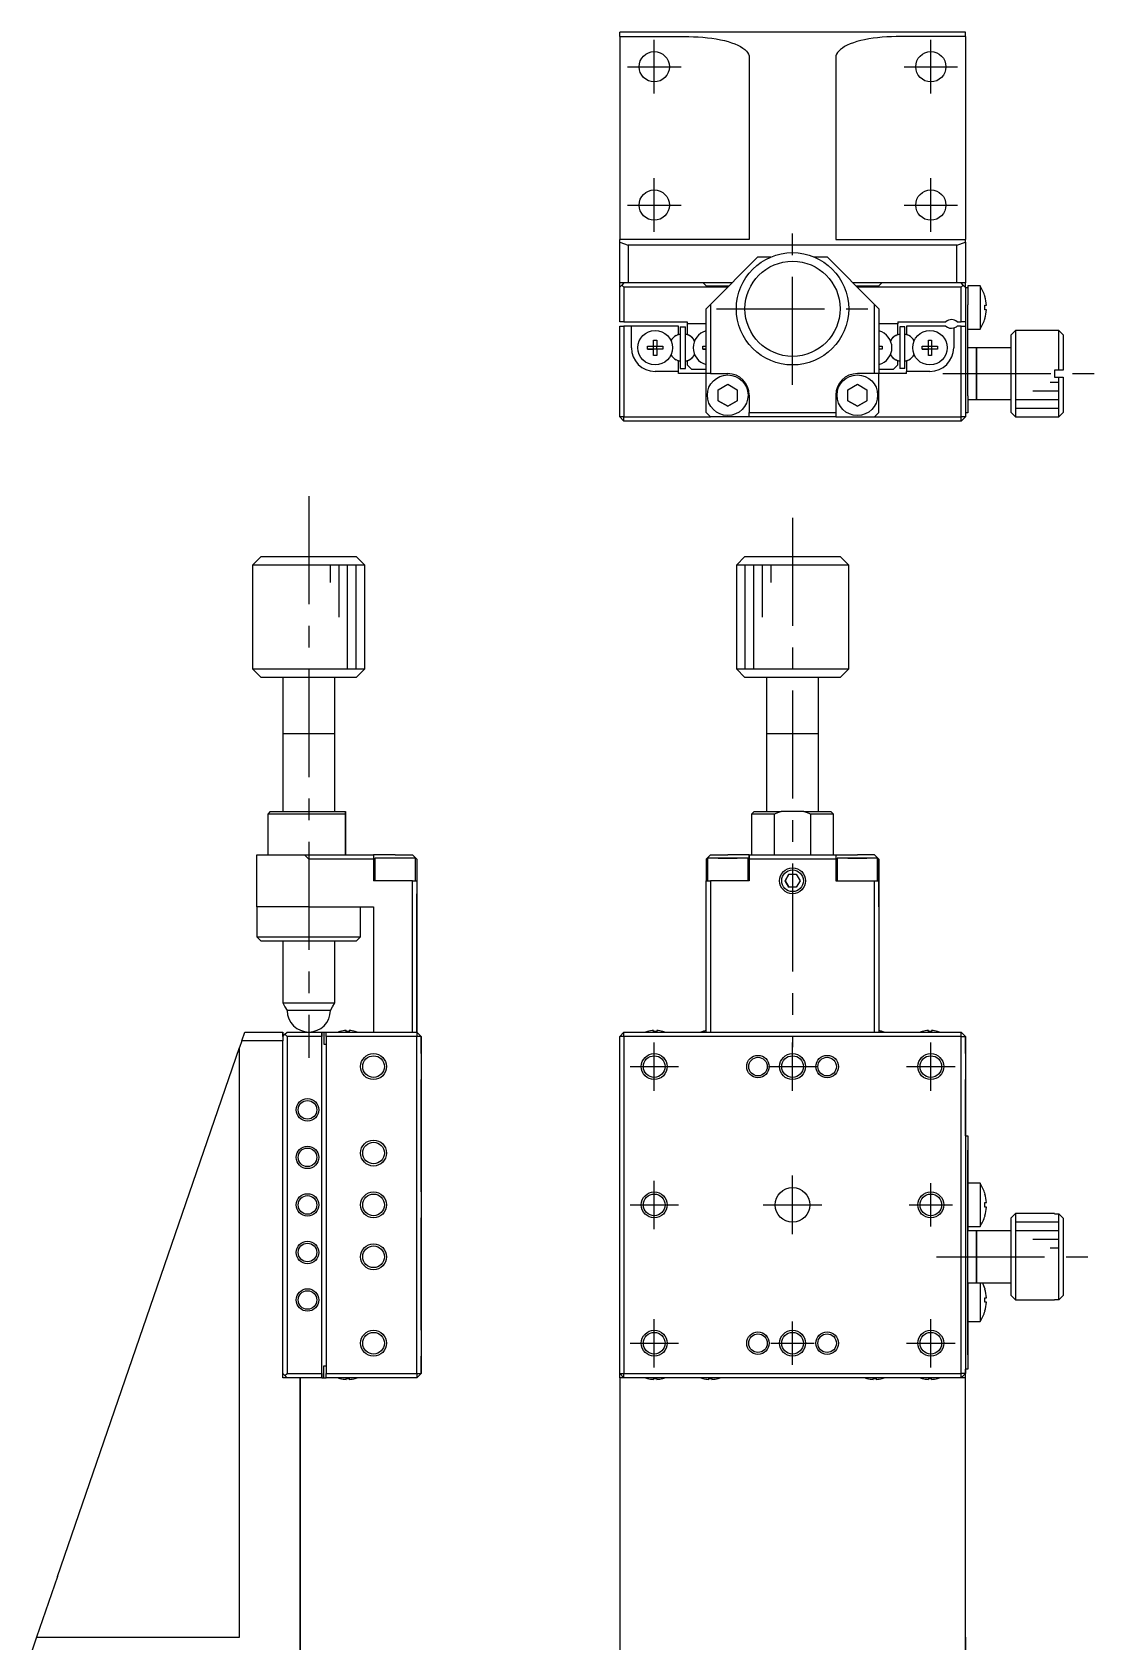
# Model space of a CAD drawing. Extents: x 79 to 385, y -4 to 276.
# Drawn here: x 130.7 to 254.5, y 90.2 to 276.4 of the extents above; entities that cross this region are included whole.
import ezdxf

# ---------------------------------------------------------------- set-up
doc = ezdxf.new("R2010")
doc.units = 0
doc.header["$LTSCALE"] = 10
doc.linetypes.add('CENTER', pattern=[2, 1.25, -0.25, 0.25, -0.25])
doc.layers.get('0').update_dxf_attribs({"linetype": 'CONTINUOUS'})
doc.layers.add('CENTER', color=1, linetype='CENTER')

msp = doc.modelspace()

# ---------------------------------------------------------------- linework, layer by layer
at = {"color": 7, "linetype": 'CONTINUOUS'}
for p, q in [((198.629187, 275.926623), (198.629187, 276.443115)), ((238.629187, 276.443115), (198.629187, 276.443115)), ((198.629187, 275.926623), (206.629187, 275.926623)), ((198.629187, 275.926623), (198.629187, 252.443115)), ((206.629187, 275.926623), (207.178401, 275.919193)), ((207.178401, 275.919193), (207.724228, 275.896949)), ((207.724228, 275.896949), (208.263304, 275.860027)), ((208.263304, 275.860027), (208.792306, 275.808655)), ((208.792306, 275.808655), (209.307971, 275.743151)), ((209.307971, 275.743151), (209.80712, 275.663917)), ((209.80712, 275.663917), (210.286677, 275.571443)), ((227.451253, 275.663917), (226.971697, 275.571443)), ((227.950403, 275.743151), (227.451253, 275.663917)), ((228.466068, 275.808655), (227.950403, 275.743151)), ((228.995069, 275.860027), (228.466068, 275.808655)), ((229.534146, 275.896949), (228.995069, 275.860027)), ((230.079973, 275.919193), (229.534146, 275.896949)), ((230.629187, 275.926623), (230.079973, 275.919193)), ((238.629187, 275.926623), (230.629187, 275.926623)), ((238.629187, 275.926623), (238.629187, 276.443115)), ((238.629187, 275.926623), (238.629187, 252.443115)), ((210.286677, 275.571443), (210.743684, 275.466298)), ((210.743684, 275.466298), (211.175323, 275.349131)), ((211.175323, 275.349131), (211.578934, 275.220665)), ((211.578934, 275.220665), (211.952029, 275.08169)), ((211.952029, 275.08169), (212.292306, 274.933065)), ((212.292306, 274.933065), (212.597668, 274.775705)), ((212.597668, 274.775705), (212.866233, 274.61058)), ((212.866233, 274.61058), (213.096344, 274.438709)), ((213.096344, 274.438709), (213.286582, 274.261152)), ((213.286582, 274.261152), (213.435776, 274.079002)), ((213.435776, 274.079002), (213.543005, 273.893383)), ((213.543005, 273.893383), (213.607608, 273.705439)), ((223.715368, 273.893383), (223.650766, 273.705439)), ((223.822597, 274.079002), (223.715368, 273.893383)), ((223.971791, 274.261152), (223.822597, 274.079002)), ((224.16203, 274.438709), (223.971791, 274.261152)), ((224.392141, 274.61058), (224.16203, 274.438709)), ((224.660706, 274.775705), (224.392141, 274.61058)), ((224.966068, 274.933065), (224.660706, 274.775705)), ((225.306345, 275.08169), (224.966068, 274.933065)), ((225.679439, 275.220665), (225.306345, 275.08169)), ((226.083051, 275.349131), (225.679439, 275.220665)), ((226.51469, 275.466298), (226.083051, 275.349131)), ((226.971697, 275.571443), (226.51469, 275.466298)), ((213.607608, 273.705439), (213.629187, 273.51633)), ((213.629187, 273.51633), (213.629187, 252.443115)), ((223.650766, 273.705439), (223.629187, 273.51633)), ((223.629187, 273.51633), (223.629187, 252.443115)), ((213.629187, 252.443115), (198.629187, 252.443115)), ((198.629187, 252.168018), (198.629187, 252.443115)), ((198.629187, 252.168018), (199.629187, 251.82369)), ((198.629187, 247.443115), (198.629187, 252.168018)), ((199.629187, 251.82369), (199.629187, 247.443115)), ((237.629187, 251.82369), (199.629187, 251.82369)), ((223.629187, 252.443115), (238.629187, 252.443115)), ((237.629187, 251.82369), (238.629187, 252.168018)), ((237.629187, 247.443115), (237.629187, 251.82369)), ((238.629187, 252.168018), (238.629187, 252.443115)), ((238.629187, 252.168018), (238.629187, 247.443115)), ((214.629187, 250.443115), (209.129187, 244.943115)), ((214.629187, 250.443115), (216.129187, 250.443115)), ((221.129187, 250.443115), (222.629187, 250.443115)), ((228.129187, 244.943115), (222.629187, 250.443115)), ((199.129187, 247.443115), (198.629187, 247.443115)), ((198.629187, 246.943115), (198.629187, 247.443115)), ((198.629187, 246.943115), (198.879187, 247.193115)), ((198.629187, 242.943115), (198.629187, 246.943115)), ((199.129187, 247.443115), (198.879187, 247.193115)), ((198.879187, 247.193115), (199.129187, 246.943115)), ((199.629187, 247.443115), (199.129187, 247.443115)), ((199.129187, 246.943115), (199.129187, 242.943115)), ((211.129187, 246.943115), (199.129187, 246.943115)), ((211.629187, 247.443115), (199.629187, 247.443115)), ((208.629187, 247.093115), (208.279187, 247.443115)), ((208.629187, 247.093115), (211.279187, 247.093115)), ((237.629187, 247.443115), (225.629187, 247.443115)), ((225.979187, 247.093115), (228.629187, 247.093115)), ((238.129187, 246.943115), (226.129187, 246.943115)), ((228.979187, 247.443115), (228.629187, 247.093115)), ((238.129187, 247.443115), (237.629187, 247.443115)), ((238.379187, 247.193115), (238.129187, 247.443115)), ((238.629187, 247.443115), (238.129187, 247.443115)), ((238.129187, 246.943115), (238.379187, 247.193115)), ((238.129187, 242.943115), (238.129187, 246.943115)), ((238.379187, 247.193115), (238.629187, 246.943115)), ((238.629187, 246.943115), (238.629187, 247.443115)), ((238.629187, 246.943115), (238.629187, 242.943115)), ((238.629187, 246.893115), (238.929187, 246.893115)), ((238.929187, 247.093115), (238.929187, 246.893115)), ((240.320844, 247.093115), (238.929187, 247.093115)), ((238.929187, 246.893115), (238.929187, 244.893115)), ((240.320844, 247.093115), (240.320844, 242.093115)), ((240.891768, 245.851704), (240.898623, 245.855048)), ((208.629187, 244.443115), (209.129187, 244.943115)), ((208.629187, 236.943115), (208.629187, 244.443115)), ((209.129187, 244.943115), (209.129187, 236.943115)), ((228.129187, 236.943115), (228.129187, 244.943115)), ((228.129187, 244.943115), (228.629187, 244.443115)), ((228.629187, 244.443115), (228.629187, 236.943115)), ((238.929187, 234.393115), (238.929187, 244.893115)), ((240.891768, 244.333115), (240.891768, 244.853115)), ((240.891768, 244.853115), (241.064139, 244.853115)), ((241.064139, 244.333115), (240.891768, 244.333115)), ((199.129187, 242.943115), (198.629187, 242.943115)), ((198.629187, 231.943115), (198.629187, 242.443115)), ((198.629187, 242.443115), (199.129187, 242.443115)), ((199.129187, 242.943115), (206.429187, 242.943115)), ((199.129187, 242.443115), (199.129187, 231.943115)), ((199.979187, 242.443115), (199.129187, 242.443115)), ((199.979187, 239.943115), (199.979187, 242.443115)), ((205.429187, 242.443115), (199.979187, 242.443115)), ((205.429187, 241.49392), (205.429187, 242.443115)), ((205.629187, 242.343115), (206.229187, 242.343115)), ((205.629187, 242.343115), (205.629187, 237.543115)), ((206.229187, 237.543115), (206.229187, 242.343115)), ((206.429187, 242.943115), (206.429187, 242.693115)), ((208.629187, 242.693115), (206.429187, 242.693115)), ((206.429187, 242.693115), (206.429187, 241.49392)), ((230.829187, 242.693115), (228.629187, 242.693115)), ((230.829187, 242.943115), (236.367749, 242.943115)), ((230.829187, 242.943115), (230.829187, 242.693115)), ((230.829187, 241.49392), (230.829187, 242.693115)), ((231.029187, 242.343115), (231.029187, 237.543115)), ((231.629187, 242.343115), (231.029187, 242.343115)), ((231.629187, 237.543115), (231.629187, 242.343115)), ((231.829187, 242.443115), (231.829187, 241.49392)), ((236.367749, 242.443115), (231.829187, 242.443115)), ((237.279187, 242.224869), (237.279187, 239.943115)), ((237.690625, 242.943115), (238.129187, 242.943115)), ((238.129187, 242.443115), (237.690625, 242.443115)), ((238.629187, 242.943115), (238.129187, 242.943115)), ((238.129187, 231.943115), (238.129187, 242.443115)), ((238.129187, 242.443115), (238.629187, 242.443115)), ((238.629187, 242.943115), (238.629187, 242.443115)), ((238.629187, 242.443115), (238.629187, 231.943115)), ((238.929187, 242.093115), (240.320844, 242.093115)), ((240.898623, 243.331182), (240.891768, 243.334525)), ((202.549187, 240.829476), (202.909187, 240.829476)), ((202.549187, 240.123115), (202.549187, 240.829476)), ((202.909187, 240.829476), (202.909187, 240.123115)), ((205.169092, 241.343754), (205.429187, 241.49392)), ((206.689282, 241.343754), (206.429187, 241.49392)), ((230.569092, 241.343754), (230.829187, 241.49392)), ((232.089282, 241.343754), (231.829187, 241.49392)), ((234.349187, 240.829476), (234.709187, 240.829476)), ((234.349187, 240.123115), (234.349187, 240.829476)), ((234.709187, 240.829476), (234.709187, 240.123115)), ((244.429187, 241.943115), (243.929187, 241.443115)), ((243.929187, 236.943115), (243.929187, 241.443115)), ((244.429187, 241.943115), (244.429187, 236.943115)), ((249.429187, 241.943115), (244.429187, 241.943115)), ((249.429187, 237.343115), (249.429187, 241.943115)), ((249.929187, 241.443115), (249.429187, 241.943115)), ((249.929187, 241.443115), (249.929187, 237.343115)), ((201.842825, 240.123115), (202.549187, 240.123115)), ((201.842825, 239.763115), (201.842825, 240.123115)), ((202.549187, 239.763115), (201.842825, 239.763115)), ((201.842825, 239.763115), (202.549187, 239.763115)), ((202.559559, 240.112743), (202.549187, 240.123115)), ((202.559559, 239.773487), (202.549187, 239.763115)), ((202.549187, 239.056753), (202.549187, 239.763115)), ((202.909187, 239.056753), (202.549187, 239.056753)), ((202.559559, 240.112743), (202.898815, 240.112743)), ((202.559559, 239.773487), (202.559559, 240.112743)), ((202.898815, 239.773487), (202.559559, 239.773487)), ((202.898815, 240.112743), (202.909187, 240.123115)), ((202.898815, 240.112743), (202.898815, 239.773487)), ((202.898815, 239.773487), (202.909187, 239.763115)), ((202.909187, 240.123115), (203.615548, 240.123115)), ((202.909187, 239.763115), (202.909187, 239.056753)), ((203.615548, 239.763115), (202.909187, 239.763115)), ((203.615548, 239.763115), (202.909187, 239.763115)), ((203.615548, 240.123115), (203.615548, 239.763115)), ((205.429187, 238.392309), (205.169092, 238.542475)), ((205.429187, 237.193115), (205.429187, 238.392309)), ((206.429187, 238.392309), (206.689282, 238.542475)), ((206.429187, 238.392309), (206.429187, 237.943115)), ((208.242825, 240.123115), (208.662711, 240.123115)), ((208.242825, 239.763115), (208.242825, 240.123115)), ((208.629187, 239.763115), (208.242825, 239.763115)), ((208.242825, 239.763115), (208.629187, 239.763115)), ((228.595663, 240.123115), (229.015548, 240.123115)), ((229.015548, 239.763115), (228.629187, 239.763115)), ((229.015548, 239.763115), (228.629187, 239.763115)), ((229.015548, 240.123115), (229.015548, 239.763115)), ((230.829187, 238.392309), (230.569092, 238.542475)), ((230.829187, 237.943115), (230.829187, 238.392309)), ((231.829187, 238.392309), (232.089282, 238.542475)), ((231.829187, 238.392309), (231.829187, 237.193115)), ((233.642825, 240.123115), (234.349187, 240.123115)), ((233.642825, 239.763115), (233.642825, 240.123115)), ((234.349187, 239.763115), (233.642825, 239.763115)), ((233.642825, 239.763115), (234.349187, 239.763115)), ((234.359559, 240.112743), (234.349187, 240.123115)), ((234.359559, 239.773487), (234.349187, 239.763115)), ((234.349187, 239.056753), (234.349187, 239.763115)), ((234.709187, 239.056753), (234.349187, 239.056753)), ((234.359559, 240.112743), (234.698815, 240.112743)), ((234.359559, 239.773487), (234.359559, 240.112743)), ((234.698815, 239.773487), (234.359559, 239.773487)), ((234.698815, 240.112743), (234.709187, 240.123115)), ((234.698815, 240.112743), (234.698815, 239.773487)), ((234.698815, 239.773487), (234.709187, 239.763115)), ((234.709187, 240.123115), (235.415548, 240.123115)), ((234.709187, 239.763115), (234.709187, 239.056753)), ((235.415548, 239.763115), (234.709187, 239.763115)), ((235.415548, 239.763115), (234.709187, 239.763115)), ((235.415548, 240.123115), (235.415548, 239.763115)), ((239.929187, 239.943115), (238.929187, 239.943115)), ((239.929187, 239.943115), (239.929187, 236.943115)), ((239.929187, 233.943115), (239.929187, 239.943115)), ((243.929187, 239.943115), (239.929187, 239.943115)), ((205.429187, 237.193115), (202.729187, 237.193115)), ((205.429187, 236.943115), (205.429187, 237.193115)), ((208.629187, 236.943115), (205.429187, 236.943115)), ((205.629187, 237.543115), (206.229187, 237.543115)), ((206.429187, 237.943115), (206.929187, 237.443115)), ((206.929187, 237.443115), (208.629187, 237.443115)), ((209.129187, 236.943115), (208.629187, 236.943115)), ((208.629187, 232.443115), (208.629187, 236.943115)), ((209.129187, 236.943115), (211.129187, 236.943115)), ((228.129187, 236.943115), (226.129187, 236.943115)), ((228.629187, 236.943115), (228.129187, 236.943115)), ((228.629187, 237.443115), (230.329187, 237.443115)), ((228.629187, 232.443115), (228.629187, 236.943115)), ((231.829187, 236.943115), (228.629187, 236.943115)), ((230.329187, 237.443115), (230.829187, 237.943115)), ((231.629187, 237.543115), (231.029187, 237.543115)), ((231.829187, 236.943115), (231.829187, 237.193115)), ((234.529187, 237.193115), (231.829187, 237.193115)), ((239.929187, 236.943115), (239.929187, 233.943115)), ((243.929187, 232.443115), (243.929187, 236.943115)), ((244.429187, 236.943115), (244.429187, 231.943115)), ((248.929187, 237.343115), (248.929187, 236.543115)), ((249.429187, 237.343115), (248.929187, 237.343115)), ((248.929187, 236.543115), (249.429187, 236.543115)), ((249.929187, 237.343115), (249.429187, 237.343115)), ((249.429187, 231.943115), (249.429187, 236.543115)), ((249.429187, 236.543115), (249.929187, 236.543115)), ((249.929187, 236.543115), (249.929187, 232.443115)), ((210.029187, 235.0782), (211.129187, 235.713285)), ((210.029187, 233.808029), (210.029187, 235.0782)), ((211.129187, 235.713285), (212.229187, 235.0782)), ((212.229187, 235.0782), (212.229187, 233.808029)), ((225.029187, 235.0782), (226.129187, 235.713285)), ((225.029187, 233.808029), (225.029187, 235.0782)), ((226.129187, 235.713285), (227.229187, 235.0782)), ((227.229187, 235.0782), (227.229187, 233.808029)), ((211.129187, 233.172944), (210.029187, 233.808029)), ((210.029187, 233.808029), (211.129187, 233.172944)), ((212.229187, 233.808029), (211.129187, 233.172944)), ((211.129187, 233.172944), (212.229187, 233.808029)), ((213.629187, 234.443115), (213.629187, 232.443115)), ((223.629187, 234.443115), (223.629187, 232.443115)), ((226.129187, 233.172944), (225.029187, 233.808029)), ((225.029187, 233.808029), (226.129187, 233.172944)), ((227.229187, 233.808029), (226.129187, 233.172944)), ((226.129187, 233.172944), (227.229187, 233.808029)), ((238.929187, 234.393115), (238.929187, 232.393115)), ((238.929187, 233.943115), (239.929187, 233.943115)), ((239.929187, 233.943115), (243.929187, 233.943115)), ((199.129187, 231.443115), (198.629187, 231.943115)), ((199.129187, 231.943115), (198.629187, 231.943115)), ((199.129187, 231.943115), (209.129187, 231.943115)), ((199.129187, 231.443115), (199.129187, 231.943115)), ((238.129187, 231.443115), (199.129187, 231.443115)), ((208.629187, 232.443115), (209.129187, 231.943115)), ((213.629187, 231.943115), (209.129187, 231.943115)), ((213.629187, 232.443115), (223.629187, 232.443115)), ((213.629187, 231.943115), (213.629187, 232.443115)), ((223.629187, 231.943115), (213.629187, 231.943115)), ((223.629187, 232.443115), (223.629187, 231.943115)), ((223.629187, 231.943115), (228.129187, 231.943115)), ((228.129187, 231.943115), (228.629187, 232.443115)), ((228.129187, 231.943115), (238.129187, 231.943115)), ((238.629187, 231.943115), (238.129187, 231.943115)), ((238.129187, 231.443115), (238.129187, 231.943115)), ((238.129187, 231.443115), (238.629187, 231.943115)), ((238.929187, 232.393115), (238.629187, 232.393115)), ((243.929187, 232.443115), (244.429187, 231.943115)), ((244.429187, 231.943115), (249.429187, 231.943115)), ((249.429187, 231.943115), (249.929187, 232.443115)), ((157.155009, 215.773978), (156.155009, 214.773978)), ((169.155009, 214.773978), (156.155009, 214.773978)), ((156.155009, 214.773978), (156.155009, 202.773978)), ((157.155009, 215.773978), (168.155009, 215.773978)), ((169.155009, 214.773978), (168.155009, 215.773978)), ((169.155009, 202.773978), (169.155009, 214.773978)), ((213.129187, 215.773978), (212.129187, 214.773978)), ((225.129187, 214.773978), (212.129187, 214.773978)), ((212.129187, 214.773978), (212.129187, 202.773978)), ((213.129187, 215.773978), (224.129187, 215.773978)), ((225.129187, 214.773978), (224.129187, 215.773978)), ((225.129187, 202.773978), (225.129187, 214.773978)), ((156.155009, 202.773978), (162.713877, 202.773978)), ((156.155009, 202.773978), (157.155009, 201.773978)), ((162.704821, 201.773978), (157.155009, 201.773978)), ((159.655009, 201.773978), (159.655009, 195.268978)), ((168.155009, 201.773978), (162.704821, 201.773978)), ((162.713877, 202.773978), (169.155009, 202.773978)), ((165.655009, 195.273978), (165.655009, 201.773978)), ((168.155009, 201.773978), (169.155009, 202.773978)), ((212.129187, 202.773978), (212.129453, 202.773978)), ((212.129187, 202.773978), (213.129187, 201.773978)), ((212.129453, 202.773978), (225.129187, 202.773978)), ((215.629187, 201.773978), (213.129187, 201.773978)), ((224.129187, 201.773978), (213.129412, 201.773978)), ((221.629187, 201.773978), (215.629187, 201.773978)), ((215.629187, 201.773978), (215.629187, 195.273978)), ((221.629187, 201.773978), (215.62931, 201.773978)), ((224.129187, 201.773978), (221.629187, 201.773978)), ((221.629187, 195.273978), (221.629187, 201.773978)), ((224.129187, 201.773978), (225.129187, 202.773978)), ((159.655009, 195.278978), (159.655009, 186.273978)), ((165.655009, 195.273978), (165.655009, 195.278978)), ((165.655009, 195.268978), (165.655009, 195.273978)), ((165.655009, 186.273978), (165.655009, 195.273978)), ((215.629187, 195.278978), (215.629187, 195.273978)), ((215.629187, 195.273978), (215.629187, 186.273998)), ((215.629187, 195.273978), (215.629187, 195.268978)), ((221.629187, 195.273978), (221.629187, 195.278978)), ((221.629187, 186.273998), (221.629187, 195.273978)), ((221.629187, 195.268978), (221.629187, 195.273978)), ((158.205009, 186.273978), (157.905009, 185.973978)), ((158.205009, 186.273978), (166.905009, 186.273978)), ((166.905009, 186.273978), (166.905009, 185.973978)), ((166.905009, 185.973978), (166.905009, 186.273978)), ((214.179187, 186.273978), (213.879187, 185.973978)), ((214.179187, 186.273978), (217.310096, 186.273978)), ((217.310096, 186.273978), (216.507866, 185.973978)), ((219.948277, 186.273978), (217.310096, 186.273978)), ((219.948277, 186.273978), (223.079187, 186.273978)), ((220.750507, 185.973978), (219.948277, 186.273978)), ((223.379187, 185.973978), (223.079187, 186.273978)), ((166.905009, 185.973978), (157.905009, 185.973978)), ((157.905009, 185.973978), (157.905009, 181.273978)), ((166.905009, 181.273978), (166.905009, 185.973978)), ((166.905009, 185.973978), (166.905009, 181.273978)), ((216.507866, 185.973978), (213.879187, 185.973978)), ((213.879187, 185.973978), (213.879187, 181.273978)), ((216.507866, 185.973978), (216.507866, 181.273978)), ((223.379187, 185.973978), (220.750507, 185.973978)), ((220.750507, 181.273978), (220.750507, 185.973978)), ((223.379187, 181.273978), (223.379187, 185.973978)), ((156.655009, 175.273978), (156.655009, 181.273978)), ((156.655009, 181.273978), (162.155009, 181.273978)), ((162.655009, 180.773978), (162.155009, 181.273978)), ((162.155009, 181.273978), (170.155009, 181.273978)), ((162.655009, 180.773978), (162.655009, 175.273978)), ((170.155009, 180.773978), (162.655009, 180.773978)), ((170.155009, 181.273978), (170.155009, 180.773978)), ((170.155009, 181.273978), (170.155009, 178.273978)), ((172.655009, 181.273978), (170.155009, 181.273978)), ((170.155009, 180.773978), (170.155009, 178.273978)), ((175.005009, 180.873978), (170.305009, 180.873978)), ((170.305009, 180.873978), (170.305009, 178.273978)), ((172.655009, 181.273978), (174.655009, 181.273978)), ((175.155009, 180.773978), (174.655009, 181.273978)), ((174.655009, 181.273978), (175.155009, 180.773978)), ((175.005009, 178.273978), (175.005009, 180.873978)), ((175.155009, 180.773978), (175.155009, 178.273978)), ((175.155009, 180.773978), (175.155009, 179.773973)), ((209.129187, 181.273978), (208.629187, 180.773978)), ((208.629187, 180.773978), (208.629187, 178.273978)), ((213.479187, 180.873978), (208.779187, 180.873978)), ((213.479187, 180.873978), (208.779187, 180.873978)), ((208.779187, 180.873978), (208.779187, 178.273978)), ((209.129187, 181.273978), (211.129187, 181.273978)), ((210.029187, 180.873978), (211.129187, 180.873978)), ((211.129187, 180.873978), (210.029187, 180.873978)), ((213.629187, 181.273978), (211.129187, 181.273978)), ((212.229187, 180.873978), (211.129187, 180.873978)), ((211.129187, 180.873978), (212.229187, 180.873978)), ((213.479187, 178.273978), (213.479187, 180.873978)), ((213.629187, 180.773978), (213.629187, 181.273978)), ((213.629187, 181.273978), (223.629187, 181.273978)), ((213.629187, 181.273978), (213.629187, 178.273978)), ((213.629187, 180.773978), (213.629187, 178.273978)), ((223.629187, 180.773978), (213.629187, 180.773978)), ((223.629187, 181.273978), (223.629187, 178.273978)), ((223.629187, 181.273978), (223.629187, 180.773978)), ((223.629187, 181.273978), (226.129187, 181.273978)), ((223.629187, 180.773978), (223.629187, 178.273978)), ((228.479187, 180.873978), (223.779187, 180.873978)), ((228.479187, 180.873978), (223.779187, 180.873978)), ((223.779187, 180.873978), (223.779187, 178.273978)), ((225.029187, 180.873978), (226.129187, 180.873978)), ((226.129187, 180.873978), (225.029187, 180.873978)), ((228.129187, 181.273978), (226.129187, 181.273978)), ((227.229187, 180.873978), (226.129187, 180.873978)), ((226.129187, 180.873978), (227.229187, 180.873978)), ((228.629187, 180.773978), (228.129187, 181.273978)), ((228.129187, 181.273978), (228.629187, 180.773978)), ((228.479187, 178.273978), (228.479187, 180.873978)), ((228.629187, 180.773978), (228.629187, 178.273978)), ((228.629187, 178.273978), (228.629187, 180.773978)), ((217.763161, 178.273978), (218.196174, 179.023978)), ((218.196174, 179.023978), (217.763161, 178.273978)), ((218.196174, 179.023978), (219.062199, 179.023978)), ((219.062199, 179.023978), (219.495212, 178.273978)), ((174.655009, 178.273978), (170.155009, 178.273978)), ((174.655009, 160.773978), (174.655009, 178.273978)), ((174.655009, 178.273978), (175.155009, 178.273978)), ((175.155009, 178.273978), (175.155009, 160.773978)), ((208.629187, 160.773978), (208.629187, 178.273978)), ((208.629187, 178.273978), (209.129187, 178.273978)), ((209.129187, 178.273978), (209.129187, 160.773978)), ((213.629187, 178.273978), (209.129187, 178.273978)), ((218.196174, 177.523978), (217.763161, 178.273978)), ((217.763161, 178.273978), (218.196174, 177.523978)), ((219.062199, 177.523978), (218.196174, 177.523978)), ((219.495212, 178.273978), (219.062199, 177.523978)), ((223.629187, 178.273978), (228.129187, 178.273978)), ((228.129187, 160.773978), (228.129187, 178.273978)), ((228.129187, 178.273978), (228.629187, 178.273978)), ((228.629187, 178.273978), (228.629187, 160.773978)), ((228.629189, 175.273978), (228.629187, 178.273978)), ((162.655009, 175.273978), (156.655009, 175.273978)), ((156.655009, 175.273978), (156.655009, 171.773978)), ((162.655009, 175.273978), (170.155009, 175.273978)), ((168.655009, 171.773978), (168.655009, 175.273978)), ((170.155009, 175.273978), (170.155009, 160.773978)), ((175.155009, 160.773978), (175.155009, 176.773983)), ((228.629189, 175.273978), (228.629189, 160.773978)), ((156.655009, 171.773978), (168.655009, 171.773978)), ((156.655009, 171.773978), (157.155009, 171.273978)), ((168.155009, 171.273978), (168.655009, 171.773978)), ((168.155009, 171.273978), (157.155009, 171.273978)), ((159.655009, 171.273978), (159.655009, 164.140004)), ((165.655009, 164.140004), (165.655009, 171.273978)), ((159.655009, 164.140004), (162.682179, 164.140004)), ((159.655009, 164.140004), (159.905009, 163.706991)), ((162.682179, 164.140004), (165.655009, 164.140004)), ((165.405009, 163.706991), (165.655009, 164.140004)), ((159.905009, 163.706991), (160.155009, 163.273978)), ((162.677651, 163.273978), (160.155009, 163.273978)), ((165.155009, 163.273978), (162.677651, 163.273978)), ((165.155009, 163.273978), (165.405009, 163.706991)), ((154.930106, 159.773978), (155.274434, 160.773978)), ((155.274434, 160.773978), (159.655009, 160.773978)), ((159.655009, 160.273978), (159.655009, 160.773978)), ((159.655009, 160.773978), (159.655009, 160.273974)), ((159.655009, 160.273978), (159.905009, 160.523978)), ((159.655009, 160.273974), (159.655009, 159.773978)), ((159.905009, 160.523978), (160.155009, 160.773978)), ((160.155009, 160.273978), (159.905009, 160.523978)), ((160.155009, 160.773978), (164.155009, 160.773978)), ((164.155009, 160.273978), (160.155009, 160.273978)), ((160.155009, 160.273978), (160.155009, 121.273978)), ((164.155009, 160.773978), (164.155009, 160.273978)), ((164.155009, 120.773978), (164.155009, 160.773978)), ((164.155009, 160.773978), (164.405009, 160.773978)), ((164.155009, 121.273978), (164.155009, 160.273978)), ((164.405009, 160.773978), (164.405009, 159.373978)), ((164.405009, 160.773978), (164.405009, 159.373978)), ((164.405009, 160.773978), (164.655009, 160.773978)), ((164.655009, 160.773978), (175.155009, 160.773978)), ((164.655009, 160.273978), (164.655009, 160.773978)), ((175.155009, 160.273978), (164.655009, 160.273978)), ((164.655009, 160.273978), (164.655009, 121.273978)), ((166.268648, 160.8435), (166.266393, 160.848122)), ((166.268648, 160.8435), (166.266393, 160.848122)), ((166.975009, 160.8435), (166.975009, 160.963837)), ((166.975009, 160.963837), (166.975009, 160.8435)), ((167.335009, 160.8435), (166.975009, 160.8435)), ((167.335009, 160.963837), (167.335009, 160.8435)), ((168.043625, 160.848122), (168.041371, 160.8435)), ((175.155009, 160.773978), (175.155009, 160.273978)), ((175.655009, 160.273978), (175.155009, 160.773978)), ((175.655009, 160.273978), (175.155009, 160.773978)), ((175.655009, 160.273978), (175.155009, 160.273978)), ((175.155009, 121.273978), (175.155009, 160.273978)), ((175.655009, 160.273978), (175.655009, 121.273978)), ((175.655009, 158.273973), (175.655009, 160.273978)), ((199.129187, 160.773978), (198.629187, 160.273978)), ((198.629187, 121.273978), (198.629187, 160.273978)), ((199.129187, 160.273978), (198.629187, 160.273978)), ((199.129187, 160.273978), (199.129187, 160.773978)), ((199.129187, 160.773978), (209.129187, 160.773978)), ((199.129187, 160.273978), (199.129187, 121.273978)), ((238.129187, 160.273978), (199.129187, 160.273978)), ((201.842825, 160.8435), (201.840571, 160.848122)), ((201.842825, 160.8435), (201.840571, 160.848122)), ((202.549187, 160.8435), (202.549187, 160.963837)), ((202.549187, 160.963837), (202.549187, 160.8435)), ((202.909187, 160.8435), (202.549187, 160.8435)), ((202.909187, 160.963837), (202.909187, 160.8435)), ((203.617803, 160.848122), (203.615548, 160.8435)), ((208.242825, 160.8435), (208.240571, 160.848122)), ((208.242825, 160.8435), (208.240571, 160.848122)), ((209.129187, 160.773978), (228.129187, 160.773978)), ((209.129187, 160.773978), (228.129187, 160.773978)), ((228.129187, 160.773978), (238.129187, 160.773978)), ((229.017803, 160.848122), (229.015548, 160.8435)), ((233.642825, 160.8435), (233.640571, 160.848122)), ((233.642825, 160.8435), (233.640571, 160.848122)), ((234.349187, 160.8435), (234.349187, 160.963837)), ((234.349187, 160.963837), (234.349187, 160.8435)), ((234.709187, 160.8435), (234.349187, 160.8435)), ((234.709187, 160.963837), (234.709187, 160.8435)), ((235.417803, 160.848122), (235.415548, 160.8435)), ((238.129187, 160.273978), (238.129187, 160.773978)), ((238.629187, 160.273978), (238.129187, 160.773978)), ((238.129187, 160.773978), (238.629187, 160.273978)), ((238.129187, 121.273978), (238.129187, 160.273978)), ((238.129187, 160.273978), (238.629187, 160.273978)), ((238.629187, 160.273978), (238.629187, 121.273978)), ((238.629187, 158.273973), (238.629187, 160.273978)), ((133.581794, 97.773978), (154.655009, 158.975039)), ((154.930106, 159.773978), (154.655009, 158.975039)), ((154.655009, 90.773978), (154.655009, 158.975039)), ((159.655009, 159.773978), (154.930106, 159.773978)), ((159.655009, 120.773978), (159.655009, 159.773978)), ((164.155009, 153.773978), (164.155009, 159.773978)), ((164.155009, 153.773978), (164.155009, 159.773978)), ((164.405009, 159.373978), (164.655009, 159.373978)), ((175.655009, 142.273973), (175.655009, 155.273983)), ((238.629187, 148.773978), (238.629187, 155.273983)), ((238.629187, 148.773978), (238.929187, 148.773978)), ((238.929187, 148.773978), (238.929187, 146.773978)), ((238.929187, 148.773978), (238.929187, 146.773978)), ((238.929189, 145.473978), (238.929189, 147.123978)), ((238.929189, 145.473978), (238.929189, 147.123978)), ((238.929187, 123.773978), (238.929187, 146.773978)), ((238.929187, 146.773978), (238.929187, 143.273978)), ((238.929187, 137.24582), (238.929189, 145.473978)), ((238.929189, 145.473978), (238.929188, 137.773978)), ((175.655009, 142.273973), (175.655009, 142.773978)), ((175.655009, 142.273973), (175.655009, 142.773978)), ((240.320844, 143.273978), (238.929187, 143.273978)), ((240.320844, 143.273978), (240.320844, 138.273978)), ((240.891768, 142.032568), (240.898623, 142.035911)), ((240.891768, 142.032568), (240.898623, 142.035911)), ((240.891768, 141.033978), (241.064139, 141.033978)), ((240.891768, 140.513978), (240.891768, 141.033978)), ((241.064139, 140.513978), (240.891768, 140.513978)), ((244.429187, 139.773978), (243.929187, 139.273978)), ((244.429187, 139.773978), (244.429187, 129.773978)), ((248.929187, 139.773978), (244.429187, 139.773978)), ((248.929187, 139.773978), (248.929187, 139.757953)), ((248.929187, 139.773978), (248.929187, 139.757953)), ((248.929187, 139.757953), (249.429187, 139.757953)), ((249.429187, 129.790004), (249.429187, 139.757953)), ((249.429187, 139.757953), (249.929187, 139.256165)), ((175.655009, 138.773978), (175.655009, 139.273983)), ((175.655009, 126.273973), (175.655009, 139.273983)), ((175.655009, 138.773978), (175.655009, 139.273983)), ((238.929187, 138.273978), (238.929187, 137.773978)), ((238.929187, 138.273978), (240.320844, 138.273978)), ((240.898623, 139.512045), (240.891768, 139.515389)), ((240.898623, 139.512045), (240.891768, 139.515389)), ((243.929187, 130.273978), (243.929187, 139.273978)), ((249.929187, 139.256165), (249.929187, 130.291791)), ((249.929187, 139.256165), (249.929187, 130.291791)), ((239.929187, 137.773978), (238.929187, 137.773978)), ((239.929187, 137.773978), (239.929187, 131.773978)), ((239.929187, 131.773978), (239.929187, 137.773978)), ((243.929187, 137.773978), (239.929187, 137.773978)), ((238.929189, 125.073978), (238.929187, 132.302137)), ((238.929187, 131.773978), (239.929187, 131.773978)), ((238.929188, 131.773978), (238.929189, 125.073978)), ((239.929187, 131.773978), (243.929187, 131.773978)), ((240.320844, 131.773978), (240.320844, 127.273978)), ((240.891768, 131.032568), (240.898623, 131.035911)), ((240.891768, 131.032568), (240.898623, 131.035911)), ((240.891768, 130.033978), (241.064139, 130.033978)), ((240.891768, 129.513978), (240.891768, 130.033978)), ((241.064139, 129.513978), (240.891768, 129.513978)), ((240.898623, 128.512045), (240.891768, 128.515389)), ((240.898623, 128.512045), (240.891768, 128.515389)), ((243.929187, 130.273978), (244.429187, 129.773978)), ((244.429187, 129.773978), (248.929187, 129.773978)), ((248.929187, 129.790004), (248.929187, 129.773978)), ((249.429187, 129.790004), (248.929187, 129.790004)), ((248.929187, 129.790004), (248.929187, 129.773978)), ((249.929187, 130.291791), (249.429187, 129.790004)), ((164.155009, 121.773978), (164.155009, 127.773978)), ((164.155009, 121.773978), (164.155009, 127.773978)), ((238.929187, 127.273978), (238.929187, 123.773978)), ((238.929187, 127.273978), (240.320844, 127.273978)), ((238.929189, 123.423978), (238.929189, 125.073978)), ((238.929189, 123.423978), (238.929189, 125.073978)), ((175.655009, 121.273978), (175.655009, 123.273983)), ((238.929187, 123.773978), (238.929187, 121.773978)), ((238.929187, 123.773978), (238.929187, 121.773978)), ((159.655009, 121.273978), (159.905009, 121.023978)), ((159.655009, 120.773978), (159.655009, 121.273978)), ((159.905009, 121.023978), (160.155009, 121.273978)), ((160.155009, 121.273978), (164.155009, 121.273978)), ((164.155009, 121.273978), (164.155009, 120.773978)), ((164.405009, 120.773978), (164.405009, 122.173978)), ((164.405009, 122.173978), (164.655009, 122.173978)), ((164.405009, 120.773978), (164.405009, 122.173978)), ((164.655009, 121.273978), (175.155009, 121.273978)), ((164.655009, 120.773978), (164.655009, 121.273978)), ((175.155009, 121.273978), (175.655009, 121.273978)), ((175.155009, 120.773978), (175.655009, 121.273978)), ((175.155009, 121.273978), (175.155009, 120.773978)), ((175.155009, 120.773978), (175.655009, 121.273978)), ((198.629187, 121.273978), (199.129187, 121.273978)), ((198.629187, 121.273978), (199.129187, 120.773978)), ((198.629187, 120.773978), (198.629187, 121.273978)), ((199.129187, 121.273978), (238.129187, 121.273978)), ((199.129187, 120.773978), (199.129187, 121.273978)), ((238.629187, 121.273978), (238.129187, 121.273978)), ((238.129187, 120.773978), (238.129187, 121.273978)), ((238.129187, 120.773978), (238.629187, 121.273978)), ((238.629187, 121.273978), (238.129187, 120.773978)), ((238.929187, 121.773978), (238.629187, 121.773978)), ((238.629187, 121.273978), (238.629187, 121.773978)), ((238.629187, 120.773978), (238.629187, 121.273978)), ((238.629187, 120.773978), (238.629187, 121.273978)), ((161.655009, 120.773978), (159.655009, 120.773978)), ((160.155009, 120.773978), (159.905009, 121.023978)), ((164.155009, 120.773978), (161.655009, 120.773978)), ((161.655009, 120.773978), (161.655009, 86.773978)), ((161.655009, 86.773978), (161.655009, 120.773978)), ((164.155009, 120.773978), (164.405009, 120.773978)), ((164.405009, 120.773978), (164.655009, 120.773978)), ((175.155009, 120.773978), (164.655009, 120.773978)), ((166.266393, 120.699834), (166.268648, 120.704457)), ((166.266393, 120.699834), (166.268648, 120.704457)), ((166.975009, 120.704457), (167.335009, 120.704457)), ((166.975009, 120.584119), (166.975009, 120.704457)), ((166.975009, 120.584119), (166.975009, 120.704457)), ((167.335009, 120.704457), (167.335009, 120.584119)), ((168.041371, 120.704457), (168.043625, 120.699834)), ((199.129187, 120.773978), (198.629187, 120.773978)), ((198.629187, 120.773978), (198.629187, 86.773978)), ((238.129187, 120.773978), (199.129187, 120.773978)), ((201.840571, 120.699834), (201.842825, 120.704457)), ((201.840571, 120.699834), (201.842825, 120.704457)), ((202.549187, 120.704457), (202.909187, 120.704457)), ((202.549187, 120.584119), (202.549187, 120.704457)), ((202.549187, 120.584119), (202.549187, 120.704457)), ((202.909187, 120.704457), (202.909187, 120.584119)), ((203.615548, 120.704457), (203.617803, 120.699834)), ((208.240571, 120.699834), (208.242825, 120.704457)), ((208.240571, 120.699834), (208.242825, 120.704457)), ((208.949187, 120.704457), (209.309187, 120.704457)), ((208.949187, 120.584119), (208.949187, 120.704457)), ((208.949187, 120.584119), (208.949187, 120.704457)), ((209.309187, 120.704457), (209.309187, 120.584119)), ((210.015548, 120.704457), (210.017803, 120.699834)), ((227.240571, 120.699834), (227.242825, 120.704457)), ((227.240571, 120.699834), (227.242825, 120.704457)), ((227.949187, 120.704457), (228.309187, 120.704457)), ((227.949187, 120.584119), (227.949187, 120.704457)), ((227.949187, 120.584119), (227.949187, 120.704457)), ((228.309187, 120.704457), (228.309187, 120.584119)), ((229.015548, 120.704457), (229.017803, 120.699834)), ((233.640571, 120.699834), (233.642825, 120.704457)), ((233.640571, 120.699834), (233.642825, 120.704457)), ((234.349187, 120.704457), (234.709187, 120.704457)), ((234.349187, 120.584119), (234.349187, 120.704457)), ((234.349187, 120.584119), (234.349187, 120.704457)), ((234.709187, 120.704457), (234.709187, 120.584119)), ((235.415548, 120.704457), (235.417803, 120.699834)), ((238.629187, 120.773978), (238.129187, 120.773978)), ((238.629187, 90.773978), (238.629187, 120.773978)), ((238.629187, 86.773978), (238.629187, 120.773978)), ((133.581794, 97.773978), (131.171501, 90.773978)), ((131.171501, 90.773978), (130.655009, 89.273978)), ((131.171501, 90.773978), (154.655009, 90.773978)), ((238.629187, 90.773978), (238.629187, 89.273978))]:
    msp.add_line(p, q, dxfattribs=at)
at = {"color": 3, "linetype": 'CONTINUOUS'}
for p, q in [((246.429187, 234.943115), (249.429187, 234.943115)), ((248.429187, 235.943115), (249.429187, 235.943115)), ((244.429187, 233.943115), (249.429187, 233.943115)), ((244.429187, 232.943115), (249.429187, 232.943115)), ((165.155009, 212.773978), (165.155009, 214.773978)), ((166.155009, 208.773978), (166.155009, 214.773978)), ((167.155009, 202.773978), (167.155009, 214.773978)), ((168.155009, 202.773978), (168.155009, 214.773978)), ((213.129187, 214.773978), (213.129187, 202.773978)), ((214.129187, 214.773978), (214.129187, 202.773978)), ((215.129187, 214.773978), (215.129187, 208.773978)), ((216.129187, 214.773978), (216.129187, 212.773978)), ((165.655014, 195.273978), (159.655004, 195.273978)), ((215.631026, 195.273978), (215.629182, 195.273978)), ((221.629192, 195.273978), (215.631026, 195.273978)), ((249.429187, 138.773978), (244.429187, 138.773978)), ((249.429187, 137.773978), (244.429187, 137.773978)), ((249.429187, 136.773978), (246.429187, 136.773978)), ((249.429187, 135.773978), (248.429187, 135.773978))]:
    msp.add_line(p, q, dxfattribs=at)
at = {"color": 7, "linetype": 'CONTINUOUS'}
for centre, radius in [((202.629187, 272.443115), 1.75), ((234.629187, 272.443115), 1.75), ((202.629187, 256.443115), 1.75), ((234.629187, 256.443115), 1.75), ((218.629187, 244.443115), 6.5), ((218.629187, 244.443115), 5.5), ((202.729187, 239.943115), 2), ((234.529187, 239.943115), 2), ((211.129187, 234.443115), 2.35), ((226.129187, 234.443115), 2.35), ((218.629187, 178.273978), 1.25), ((170.155009, 156.773978), 1.25), ((202.629187, 156.773978), 1.25), ((214.629187, 156.773978), 1.075), ((218.629187, 156.773978), 1.25), ((222.629187, 156.773978), 1.075), ((234.629187, 156.773978), 1.25), ((162.505009, 151.773978), 1.075), ((162.505009, 146.273978), 1.075), ((170.155009, 146.773978), 1.25), ((162.505009, 140.773978), 1.075), ((170.155009, 140.773978), 1.25), ((202.629187, 140.773978), 1.25), ((218.629187, 140.773978), 2), ((234.629187, 140.773978), 1.25), ((162.505009, 135.273978), 1.075), ((170.155009, 134.773978), 1.25), ((162.505009, 129.773978), 1.075), ((170.155009, 124.773978), 1.25), ((202.629187, 124.773978), 1.25), ((214.629187, 124.773978), 1.075), ((218.629187, 124.773978), 1.25), ((222.629187, 124.773978), 1.075), ((234.629187, 124.773978), 1.25)]:
    msp.add_circle(centre, radius, dxfattribs=at)
at = {"color": 3, "linetype": 'CONTINUOUS'}
for centre, radius in [((218.629187, 178.273978), 1.5), ((170.155009, 156.773978), 1.5), ((202.629187, 156.773978), 1.5), ((214.629187, 156.773978), 1.3), ((218.629187, 156.773978), 1.5), ((222.629187, 156.773978), 1.3), ((234.629187, 156.773978), 1.5), ((162.505009, 151.773978), 1.3), ((162.505009, 146.273978), 1.3), ((170.155009, 146.773978), 1.5), ((162.505009, 140.773978), 1.3), ((170.155009, 140.773978), 1.5), ((202.629187, 140.773978), 1.5), ((234.629187, 140.773978), 1.5), ((162.505009, 135.273978), 1.3), ((170.155009, 134.773978), 1.5), ((162.505009, 129.773978), 1.3), ((170.155009, 124.773978), 1.5), ((202.629187, 124.773978), 1.5), ((214.629187, 124.773978), 1.3), ((218.629187, 124.773978), 1.5), ((222.629187, 124.773978), 1.3), ((234.629187, 124.773978), 1.5)]:
    msp.add_circle(centre, radius, dxfattribs=at)
at = {"color": 7, "linetype": 'CONTINUOUS'}
for centre, radius, start, end in [((236.579187, 244.593115), 4.5, 16.285843, 33.748988), ((236.579187, 244.593115), 4.492483, 3.317816, 16.26943), ((236.579187, 244.593115), 4.492483, 343.73057, 356.682184), ((237.029187, 242.193115), 1, 48.590378, 131.409622), ((237.029187, 243.193115), 1, 228.590378, 284.477512), ((237.029187, 243.193115), 1, 284.477512, 311.409622), ((236.579187, 244.593115), 4.5, 326.251011, 343.714157), ((206.044092, 239.82821), 1.75, 120, 148.118467), ((205.929188, 239.943115), 1.5875, 134.999751, 149.566818), ((205.929188, 239.943115), 1.5875, 100.893089, 134.999751), ((205.929188, 239.943115), 1.5875, 44.999751, 79.106984), ((205.814282, 239.82821), 1.75, 31.881532, 60), ((205.929188, 239.943115), 1.5875, 30.433263, 44.999751), ((209.129187, 239.943115), 2, 104.477512, 180), ((228.129187, 239.943115), 2, 284.477512, 75.522488), ((231.444092, 239.82821), 1.75, 120, 148.118467), ((231.329186, 239.943115), 1.5875, 135.000249, 149.566736), ((231.329186, 239.943115), 1.5875, 100.893016, 135.000249), ((231.329186, 239.943115), 1.5875, 45.000249, 79.10691), ((231.214282, 239.82821), 1.75, 31.881532, 60), ((231.329186, 239.943115), 1.5875, 30.433182, 45.000249), ((202.729187, 239.943115), 2.75, 180, 270), ((206.044092, 240.05802), 1.75, 211.881532, 240), ((205.929188, 239.943115), 1.5875, 210.433182, 225.000249), ((205.929188, 239.943115), 1.5875, 225.000249, 259.10691), ((205.929188, 239.943115), 1.5875, 280.893016, 315.000249), ((205.814282, 240.05802), 1.75, 300, 328.118467), ((205.929188, 239.943115), 1.5875, 315.000249, 329.566736), ((209.129187, 239.943115), 2, 180, 255.522488), ((231.444092, 240.05802), 1.75, 211.881532, 240), ((231.329186, 239.943115), 1.5875, 210.433263, 224.999751), ((231.329186, 239.943115), 1.5875, 224.999751, 259.106984), ((231.329186, 239.943115), 1.5875, 280.893089, 314.99975), ((231.214282, 240.05802), 1.75, 300, 328.118467), ((231.329186, 239.943115), 1.5875, 314.99975, 329.566818), ((234.529187, 239.943115), 2.75, 270, 0), ((211.129187, 234.443115), 2.5, 0, 90), ((226.129187, 234.443115), 2.5, 90, 180), ((162.655009, 163.273978), 2.5, 180, 270), ((162.655009, 163.273978), 2.5, 270, 0), ((167.155009, 157.773978), 3.2, 106.122533, 110.364135), ((167.155009, 157.773978), 3.194933, 93.229709, 106.106712), ((167.155009, 157.773978), 3.194933, 73.893288, 86.770291), ((167.155009, 157.773978), 3.2, 69.635865, 73.877467), ((202.729187, 157.773978), 3.2, 106.122533, 110.364135), ((202.729187, 157.773978), 3.194933, 93.229709, 106.106712), ((202.729187, 157.773978), 3.194933, 73.893288, 86.770291), ((202.729187, 157.773978), 3.2, 69.635865, 73.877467), ((209.129187, 157.773978), 3.2, 106.122533, 110.364135), ((209.129187, 157.773978), 3.194933, 99.003673, 106.106712), ((228.129187, 157.773978), 3.194933, 73.893288, 80.996291), ((228.129187, 157.773978), 3.2, 69.635865, 73.877467), ((234.529187, 157.773978), 3.2, 106.122533, 110.364135), ((234.529187, 157.773978), 3.194933, 93.229709, 106.106712), ((234.529187, 157.773978), 3.194933, 73.893288, 86.770291), ((234.529187, 157.773978), 3.2, 69.635865, 73.877467), ((236.579187, 140.773978), 4.5, 16.285843, 33.748989), ((236.579187, 140.773978), 4.492483, 3.317816, 16.26943), ((236.579187, 140.773978), 4.492483, 343.73057, 356.682184), ((236.579187, 140.773978), 4.5, 326.251011, 343.714157), ((236.579187, 129.773978), 4.5, 16.285843, 26.3878), ((236.579187, 129.773978), 4.492483, 3.317816, 16.26943), ((236.579187, 129.773978), 4.5, 326.251011, 343.714157), ((236.579187, 129.773978), 4.492483, 343.73057, 356.682184), ((167.155009, 123.773978), 3.2, 249.635865, 253.877467), ((167.155009, 123.773978), 3.194933, 253.893288, 266.770291), ((167.155009, 123.773978), 3.194933, 273.229709, 286.106712), ((167.155009, 123.773978), 3.2, 286.122533, 290.364135), ((202.729187, 123.773978), 3.2, 249.635865, 253.877467), ((202.729187, 123.773978), 3.194933, 253.893288, 266.770291), ((202.729187, 123.773978), 3.194933, 273.229709, 286.106712), ((202.729187, 123.773978), 3.2, 286.122533, 290.364135), ((209.129187, 123.773978), 3.2, 249.635865, 253.877467), ((209.129187, 123.773978), 3.194933, 253.893288, 266.770291), ((209.129187, 123.773978), 3.194933, 273.229709, 286.106712), ((209.129187, 123.773978), 3.2, 286.122533, 290.364135), ((228.129187, 123.773978), 3.2, 249.635865, 253.877467), ((228.129187, 123.773978), 3.194933, 253.893288, 266.770291), ((228.129187, 123.773978), 3.194933, 273.229709, 286.106712), ((228.129187, 123.773978), 3.2, 286.122533, 290.364135), ((234.529187, 123.773978), 3.2, 249.635865, 253.877467), ((234.529187, 123.773978), 3.194933, 253.893288, 266.770291), ((234.529187, 123.773978), 3.194933, 273.229709, 286.106712), ((234.529187, 123.773978), 3.2, 286.122533, 290.364135)]:
    msp.add_arc(centre, radius, start, end, dxfattribs=at)
at = {"layer": 'CENTER', "color": 1, "linetype": 'CENTER'}
for p, q in [((202.629187, 269.343115), (202.629187, 275.543115)), ((234.629187, 269.343115), (234.629187, 275.543115)), ((199.529187, 272.443115), (205.729187, 272.443115)), ((231.529187, 272.443115), (237.729187, 272.443115)), ((202.629187, 253.343115), (202.629187, 259.543115)), ((234.629187, 253.343115), (234.629187, 259.543115)), ((199.529187, 256.443115), (205.729187, 256.443115)), ((231.529187, 256.443115), (237.729187, 256.443115)), ((218.629187, 235.643115), (218.629187, 253.243115)), ((209.829187, 244.443115), (227.429187, 244.443115)), ((236.029187, 236.943115), (254.529187, 236.943115)), ((162.655009, 222.773978), (162.655009, 157.773978)), ((218.629187, 220.273978), (218.629187, 159.023978)), ((202.629187, 153.973978), (202.629187, 159.573978)), ((218.629187, 153.973978), (218.629187, 159.573978)), ((234.629187, 153.973978), (234.629187, 159.573978)), ((199.829187, 156.773978), (205.429187, 156.773978)), ((215.829187, 156.773978), (221.429187, 156.773978)), ((231.829187, 156.773978), (237.429187, 156.773978)), ((202.629187, 137.973978), (202.629187, 143.573978)), ((218.629187, 137.373978), (218.629187, 144.173978)), ((234.629187, 138.273978), (234.629187, 143.273978)), ((199.829187, 140.773978), (205.429187, 140.773978)), ((215.229187, 140.773978), (222.029187, 140.773978)), ((232.129187, 140.773978), (237.129187, 140.773978)), ((235.279187, 134.773978), (252.779187, 134.773978)), ((202.629187, 121.973978), (202.629187, 127.573978)), ((218.629187, 122.273978), (218.629187, 127.273978)), ((234.629187, 121.973978), (234.629187, 127.573978)), ((199.829187, 124.773978), (205.429187, 124.773978)), ((216.129187, 124.773978), (221.129187, 124.773978)), ((231.829187, 124.773978), (237.429187, 124.773978))]:
    msp.add_line(p, q, dxfattribs=at)

doc.saveas('drawing.dxf')
